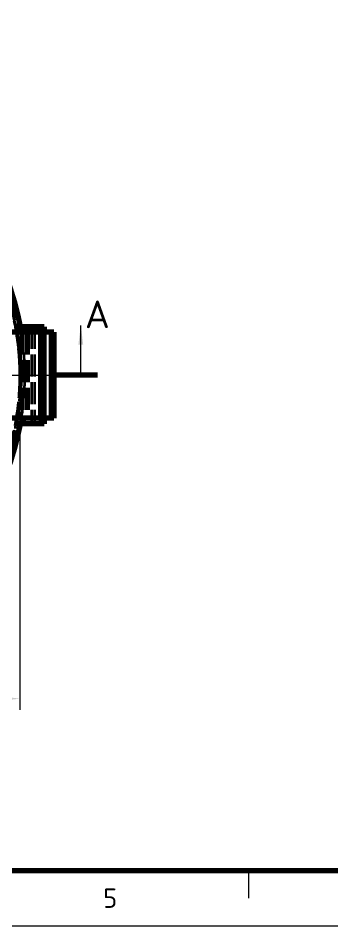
# Model space of a CAD drawing. Header units: millimetres. Extents: x 0 to 2382, y 0 to 420.
# Drawn here: x 205.4 to 262.1, y 0 to 163.9 of the extents above; entities that cross this region are included whole.
import ezdxf
from ezdxf.enums import TextEntityAlignment as Align

# ---------------------------------------------------------------- set-up
doc = ezdxf.new("R2010")
doc.units = ezdxf.units.MM
doc.linetypes.add('IRAM-E-TRAZOS', pattern=[5, 4, -1])
doc.linetypes.add('IRAM-F-TRAZO-PUNTO', pattern=[20, 15, -2, 1, -2])
for name, color, linetype, lineweight in [('01-VISIBLE', 7, 'CONTINUOUS', 70), ('02-OCULTA', 4, 'IRAM-E-TRAZOS', 35), ('03-EJE', 1, 'IRAM-F-TRAZO-PUNTO', 18), ('04-COTA', 3, 'CONTINUOUS', 18), ('06-TEXTO', 7, 'CONTINUOUS', 25), ('07-RECUADRO', 7, 'CONTINUOUS', 70), ('08-FINA', 5, 'CONTINUOUS', 18)]:
    doc.layers.add(name, color=color, linetype=linetype, lineweight=lineweight)
doc.styles.add('ISO3098', font='isocpeur.ttf')
doc.dimstyles.new('FLAMA-IRAM', dxfattribs={"dimtxt": 3.5, "dimasz": 3.5, "dimexe": 2, "dimexo": 1.5, "dimgap": 1, "dimtad": 1, "dimdec": 1, "dimtxsty": 'ISO3098', "dimblk": 'IRAM_FLECHA', "dimblk1": 'IRAM_FLECHA', "dimblk2": 'IRAM_FLECHA', "dimcen": 2.5, "dimclrd": 256, "dimclre": 256, "dimclrt": 256, "dimazin": 3, "dimtfac": 1, "dimtmove": 0, "dimatfit": 3, "dimlwd": 18, "dimlwe": 18})

# ---------------------------------------------------------------- blocks, each defined once
blk = doc.blocks.new('IRAM_FLECHA')
blk.add_solid([(0, 0), (-1, 0.125), (-1, -0.125)])

msp = doc.modelspace()

# ---------------------------------------------------------------- hatches: boundary and pattern name
at = {"layer": '08-FINA'}
h = msp.add_hatch(color=7, dxfattribs=at)
h.dxf.hatch_style = 1
h.paths.add_polyline_path([(216.688, 108.429), (216.251, 104.929), (217.126, 104.929)])

# ---------------------------------------------------------------- linework, layer by layer
at = {"layer": '01-VISIBLE'}
for p, q in [((209.413, 107.179), (198.658, 107.179)), ((206.278, 108.179), (205.263, 108.179)), ((206.278, 108.179), (206.278, 107.179)), ((209.498, 108.179), (206.278, 108.179)), ((210.003, 107.179), (209.413, 107.179)), ((209.413, 107.179), (209.413, 91.679)), ((209.498, 108.179), (209.498, 107.179)), ((210.048, 108.179), (209.498, 108.179)), ((211.318, 107.179), (210.003, 107.179)), ((210.003, 107.179), (210.003, 91.679)), ((210.048, 108.179), (210.048, 107.179)), ((211.823, 107.179), (211.318, 107.179)), ((211.318, 107.179), (211.318, 91.679)), ((211.823, 107.179), (211.823, 91.679)), ((209.413, 91.679), (198.658, 91.679)), ((206.278, 90.679), (205.263, 90.679)), ((206.278, 91.679), (206.278, 90.679)), ((209.498, 90.679), (206.278, 90.679)), ((210.003, 91.679), (209.413, 91.679)), ((209.498, 91.679), (209.498, 90.679)), ((210.048, 90.679), (209.498, 90.679)), ((211.318, 91.679), (210.003, 91.679)), ((210.048, 91.679), (210.048, 90.679)), ((211.823, 91.679), (211.318, 91.679))]:
    msp.add_line(p, q, dxfattribs=at)
for start, end in [(10.41549, 174.84352), (-174.84352, -10.41549)]:
    msp.add_arc((158.188, 99.429), 48.4, start, end, dxfattribs=at)
at = {"layer": '02-OCULTA'}
for p, q in [((172.073, 107.179), (205.938, 107.179)), ((204.838, 108.179), (207.803, 108.179)), ((205.938, 107.179), (206.108, 107.179)), ((205.938, 107.179), (205.938, 91.679)), ((206.108, 107.179), (206.788, 107.179)), ((206.108, 107.179), (206.108, 91.679)), ((206.278, 107.179), (206.278, 91.679)), ((206.788, 107.179), (207.208, 107.179)), ((206.788, 107.179), (206.788, 91.679)), ((207.208, 107.179), (211.358, 107.179)), ((207.208, 107.179), (207.208, 91.679)), ((207.803, 108.179), (208.313, 108.179)), ((207.803, 108.179), (207.803, 90.679)), ((208.313, 108.179), (208.313, 90.679)), ((208.313, 108.179), (209.413, 108.179)), ((209.413, 108.179), (209.413, 90.679)), ((209.413, 108.179), (210.048, 108.179)), ((209.498, 107.179), (209.498, 91.679)), ((210.048, 107.179), (210.048, 91.679)), ((211.358, 107.179), (211.823, 107.179)), ((211.358, 107.179), (211.358, 91.679)), ((172.073, 91.679), (205.938, 91.679)), ((204.838, 90.679), (207.803, 90.679)), ((205.938, 91.679), (206.108, 91.679)), ((206.108, 91.679), (206.788, 91.679)), ((206.788, 91.679), (207.208, 91.679)), ((207.208, 91.679), (211.358, 91.679)), ((207.803, 90.679), (208.313, 90.679)), ((208.313, 90.679), (209.413, 90.679)), ((209.413, 90.679), (210.048, 90.679)), ((211.358, 91.679), (211.823, 91.679))]:
    msp.add_line(p, q, dxfattribs=at)
for radius in [47.65, 47.65, 47.5, 47.5, 47.5]:
    msp.add_circle((158.188, 99.429), radius, dxfattribs=at)
for radius, start, end in [(48.4, 0, 176.44633), (47.6, 0, -90.90281), (47.65, 162, 18), (47.65, 162, 18), (47.5, 162, 18), (47.5, 162, 18), (47.5, 0, 10.61511), (47.8, 0, 10.54772), (48.4, 0, 10.41549), (48.4, -176.44633, 0), (47.6, -89.09719, 0), (47.5, -10.61511, 0), (47.8, -10.54772, 0), (48.4, -10.41549, 0)]:
    msp.add_arc((158.188, 99.429), radius, start, end, dxfattribs=at)
at = {"layer": '03-EJE'}
for p, q in [((96.688, 99.429), (219.688, 99.429)), ((109.188, 99.429), (207.188, 99.429))]:
    msp.add_line(p, q, dxfattribs=at)
at = {"layer": '07-RECUADRO'}
msp.add_line((219.688, 99.429), (211.688, 99.429), dxfattribs=at)
msp.add_lwpolyline([(25, 10), (584, 10), (584, 410), (25, 410)], close=True, dxfattribs=at)
at = {"layer": '08-FINA'}
for p, q in [((216.688, 99.429), (216.688, 108.429)), ((247, 10), (247, 5))]:
    msp.add_line(p, q, dxfattribs=at)
msp.add_lwpolyline([(0, 0), (594, 0), (594, 420), (0, 420)], close=True, dxfattribs=at)

# ---------------------------------------------------------------- texts
at = {"layer": '06-TEXTO', "style": 'ISO3098'}
for s, height, p in [('A', 5, (219.688, 110.429)), ('5', 3.5, (222, 5))]:
    msp.add_text(s, height=height, dxfattribs=at).set_placement(p, align=Align.MIDDLE_CENTER)

# ---------------------------------------------------------------- dimensions: what is measured, and where the dimension line sits
at = {"layer": '04-COTA'}
msp.add_linear_dim(base=(110.688, 41.029), p1=(110.688, 99.429), p2=(205.688, 99.429), dimstyle='FLAMA-IRAM', override={"dimlfac": 2, "dimpost": '%%c<>'}, dxfattribs=at).render()

doc.saveas('drawing.dxf')
